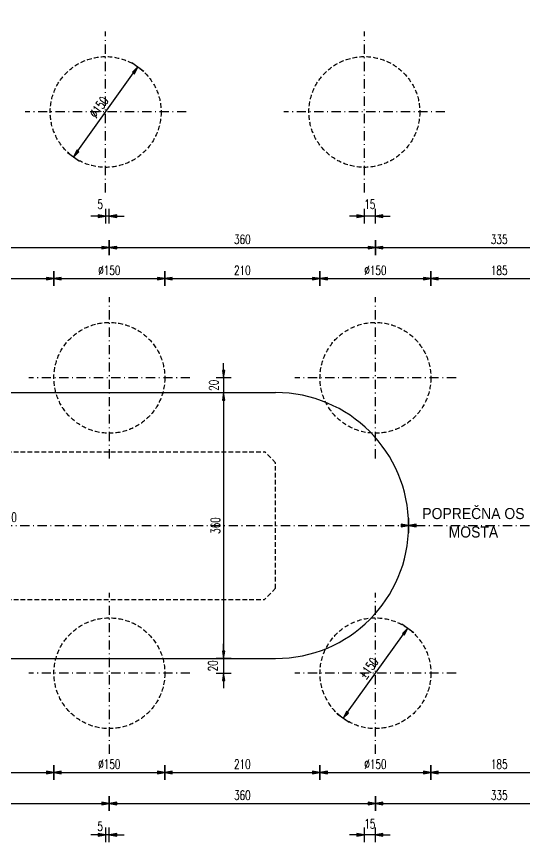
# Model space of a CAD drawing. Extents: x 729 to 13755, y 65128 to 68267.
# Drawn here: x 2340 to 3027, y 66247 to 67367 of the extents above; entities that cross this region are included whole.
import ezdxf

# ---------------------------------------------------------------- set-up
doc = ezdxf.new("R2010")
doc.units = 0
doc.header["$LTSCALE"] = 50
doc.header["$PDMODE"] = 34
doc.header["$PDSIZE"] = 5
doc.linetypes.add('CENTER', pattern=[0.47, 0.25, -0.1, 0.02, -0.1])
doc.linetypes.add('HIDDEN2', pattern=[0.1875, 0.125, -0.0625])
doc.layers.get('DEFPOINTS').update_dxf_attribs({"linetype": 'CONTINUOUS'})
for name, color, linetype in [('BETON tan', 40, 'CONTINUOUS'), ('BETON TANKO', 40, 'CONTINUOUS'), ('KOTE', 4, 'CONTINUOUS'), ('NEVIDLJIVO', 9, 'HIDDEN2'), ('OSI', 2, 'CENTER'), ('TEKST', 7, 'CONTINUOUS')]:
    doc.layers.add(name, color=color, linetype=linetype)
doc.styles.add('KOTE', font='romans.shx', dxfattribs={"width": 0.7})
doc.styles.get("Standard").update_dxf_attribs({"font": 'romans.shx', "width": 0.9})
doc.dimstyles.new('M50', dxfattribs={"dimscale": 100, "dimtxt": 0.125, "dimasz": 0.1, "dimexe": 0.4, "dimexo": 2, "dimgap": 0.05, "dimtad": 1, "dimdec": 1, "dimrnd": 0.01, "dimdsep": 46, "dimtxsty": 'KOTE', "dimblk1": 'S', "dimblk2": 'S', "dimsah": 1, "dimcen": 0.4, "dimdle": 0.4, "dimse1": 1, "dimse2": 1, "dimclrd": 8, "dimclre": 251, "dimclrt": 4, "dimadec": 0, "dimazin": 0, "dimtfac": 1, "dimtdec": 1, "dimtmove": 2, "dimatfit": 3, "dimldrblk": 'S', "dimfxl": 0, "dimtvp": 1, "dimtolj": 1, "dimtzin": 4, "dimarcsym": 0})

# ---------------------------------------------------------------- blocks, each defined once
blk = doc.blocks.new('S')
at = {"layer": 'KOTE', "color": 9}
blk.add_line((0, 1), (0, -1), dxfattribs=at)
blk.add_lwpolyline([(-1, 0.17), (-1, -0.17), (0, 0)], close=True, dxfattribs=at)
at = {"layer": 'KOTE', "color": 9, "linetype": 'ByBlock'}
blk.add_solid([(-1, 0.17), (-1, -0.17), (0, 0)], dxfattribs=at)
blk = doc.blocks.new('*D975')
at = {"layer": 'DEFPOINTS', "color": 0}
for p in [(1645.8, 66431.1, 0), (3260.8, 65657.8, 0), (3260.8, 65390.2)]:
    blk.add_point(p, dxfattribs=at)
at = {"layer": 'KOTE', "color": 8, "lineweight": -2}
blk.add_line((1655.8, 65390.2), (3250.8, 65390.2), dxfattribs=at)
at = {"layer": 'KOTE', "color": 8, "lineweight": -2, "xscale": 10, "yscale": 10, "zscale": 10, "rotation": 180}
blk.add_blockref('S', (1645.8, 65390.2), dxfattribs=at)
at = {"layer": 'KOTE', "color": 8, "lineweight": -2, "xscale": 10, "yscale": 10, "zscale": 10}
blk.add_blockref('S', (3260.8, 65390.2), dxfattribs=at)
at = {"layer": 'KOTE', "color": 4, "insert": (2453.3, 65401.4), "char_height": 12.5, "attachment_point": 5, "style": 'KOTE'}
blk.add_mtext('\\A1;1615', dxfattribs=at)
blk = doc.blocks.new('*D982')
at = {"layer": 'DEFPOINTS', "color": 0}
for p in [(2869.5, 66538.8, 0), (2869.5, 66538.8), (2782.2, 66416.8, 0)]:
    blk.add_point(p, dxfattribs=at)
at = {"layer": 'KOTE', "color": 8, "lineweight": -2}
blk.add_line((2788, 66425), (2863.7, 66530.7), dxfattribs=at)
at = {"layer": 'KOTE', "color": 8, "lineweight": -2, "xscale": 10, "yscale": 10, "zscale": 10}
for p, rotation in [((2869.5, 66538.8), 54.38972525889533), ((2782.2, 66416.8), 234.3897252588954)]:
    blk.add_blockref('S', p, dxfattribs=dict(at, rotation=rotation))
at = {"layer": 'KOTE', "color": 4, "insert": (2816.7, 66484.4), "char_height": 12.5, "attachment_point": 5, "rotation": 54.3897, "style": 'KOTE'}
blk.add_mtext('\\A1;±150', dxfattribs=at)
blk = doc.blocks.new('*D985')
at = {"layer": 'DEFPOINTS', "color": 0}
for p in [(2504.5, 67298.8, 0), (2504.5, 67298.8), (2417.2, 67176.8, 0)]:
    blk.add_point(p, dxfattribs=at)
at = {"layer": 'KOTE', "color": 8, "lineweight": -2}
blk.add_line((2423, 67185), (2498.7, 67290.7), dxfattribs=at)
at = {"layer": 'KOTE', "color": 8, "lineweight": -2, "xscale": 10, "yscale": 10, "zscale": 10}
for p, rotation in [((2504.5, 67298.8), 54.38972525889533), ((2417.2, 67176.8), 234.3897252588954)]:
    blk.add_blockref('S', p, dxfattribs=dict(at, rotation=rotation))
at = {"layer": 'KOTE', "color": 4, "insert": (2451.7, 67244.4), "char_height": 12.5, "attachment_point": 5, "rotation": 54.3897, "style": 'KOTE'}
blk.add_mtext('\\A1;%%c150', dxfattribs=at)
blk = doc.blocks.new('*D1013')
at = {"layer": 'DEFPOINTS', "color": 0}
for p in [(2690.8, 66497.8, 0), (3436.4, 66497.8), (3260.8, 65657.8, 0)]:
    blk.add_point(p, dxfattribs=at)
at = {"layer": 'KOTE', "color": 8, "lineweight": -2}
blk.add_line((3436.4, 65667.8), (3436.4, 66487.8), dxfattribs=at)
at = {"layer": 'KOTE', "color": 8, "lineweight": -2, "xscale": 10, "yscale": 10, "zscale": 10}
for p, rotation in [((3436.4, 66497.8), 90), ((3436.4, 65657.8), 270)]:
    blk.add_blockref('S', p, dxfattribs=dict(at, rotation=rotation))
at = {"layer": 'KOTE', "color": 4, "insert": (3425.2, 66077.8), "char_height": 12.5, "attachment_point": 5, "rotation": 90, "style": 'KOTE'}
blk.add_mtext('\\A1;840', dxfattribs=at)
blk = doc.blocks.new('*D1014')
at = {"layer": 'DEFPOINTS', "color": 0}
for p in [(3260.8, 67697.8, 0), (3436.4, 67697.8), (2690.8, 66857.8, 0)]:
    blk.add_point(p, dxfattribs=at)
at = {"layer": 'KOTE', "color": 8, "lineweight": -2}
blk.add_line((3436.4, 66867.8), (3436.4, 67687.8), dxfattribs=at)
at = {"layer": 'KOTE', "color": 8, "lineweight": -2, "xscale": 10, "yscale": 10, "zscale": 10}
for p, rotation in [((3436.4, 67697.8), 90), ((3436.4, 66857.8), 270)]:
    blk.add_blockref('S', p, dxfattribs=dict(at, rotation=rotation))
at = {"layer": 'KOTE', "color": 4, "insert": (3425.2, 67277.8), "char_height": 12.5, "attachment_point": 5, "rotation": 90, "style": 'KOTE'}
blk.add_mtext('\\A1;840', dxfattribs=at)
blk = doc.blocks.new('*D1015')
at = {"layer": 'DEFPOINTS', "color": 0}
for p in [(2690.8, 66857.8, 0), (2690.8, 66497.8, 0), (3436.4, 66497.8)]:
    blk.add_point(p, dxfattribs=at)
at = {"layer": 'KOTE', "color": 8, "lineweight": -2}
blk.add_line((3436.4, 66847.8), (3436.4, 66507.8), dxfattribs=at)
at = {"layer": 'KOTE', "color": 8, "lineweight": -2, "xscale": 10, "yscale": 10, "zscale": 10}
for p, rotation in [((3436.4, 66857.8), 90), ((3436.4, 66497.8), 270)]:
    blk.add_blockref('S', p, dxfattribs=dict(at, rotation=rotation))
at = {"layer": 'KOTE', "color": 4, "insert": (3425.2, 66677.8), "char_height": 12.5, "attachment_point": 5, "rotation": 90, "style": 'KOTE'}
blk.add_mtext('\\A1;360', dxfattribs=at)
blk = doc.blocks.new('*D1047')
at = {"layer": 'DEFPOINTS', "color": 0}
for p in [(3260.8, 67965.4), (3260.8, 67697.8, 0), (1645.8, 66924.5, 0)]:
    blk.add_point(p, dxfattribs=at)
at = {"layer": 'KOTE', "color": 8, "lineweight": -2}
blk.add_line((1655.8, 67965.4), (3250.8, 67965.4), dxfattribs=at)
at = {"layer": 'KOTE', "color": 8, "lineweight": -2, "xscale": 10, "yscale": 10, "zscale": 10, "rotation": 180}
blk.add_blockref('S', (1645.8, 67965.4), dxfattribs=at)
at = {"layer": 'KOTE', "color": 8, "lineweight": -2, "xscale": 10, "yscale": 10, "zscale": 10}
blk.add_blockref('S', (3260.8, 67965.4), dxfattribs=at)
at = {"layer": 'KOTE', "color": 4, "insert": (2453.3, 67976.7), "char_height": 12.5, "attachment_point": 5, "style": 'KOTE'}
blk.add_mtext('\\A1;1615', dxfattribs=at)
blk = doc.blocks.new('*D1081')
at = {"layer": 'DEFPOINTS', "color": 0}
for p in [(1700.8, 66677.8, 0), (2870.8, 66677.8, 0), (2870.8, 66677.8)]:
    blk.add_point(p, dxfattribs=at)
at = {"layer": 'OSI', "color": 8, "lineweight": -2}
blk.add_line((1710.8, 66677.8), (2860.8, 66677.8), dxfattribs=at)
at = {"layer": 'OSI', "color": 8, "lineweight": -2, "xscale": 10, "yscale": 10, "zscale": 10, "rotation": 180}
blk.add_blockref('S', (1700.8, 66677.8), dxfattribs=at)
at = {"layer": 'OSI', "color": 8, "lineweight": -2, "xscale": 10, "yscale": 10, "zscale": 10}
blk.add_blockref('S', (2870.8, 66677.8), dxfattribs=at)
at = {"layer": 'OSI', "color": 4, "insert": (2325.6, 66689.1), "char_height": 12.5, "attachment_point": 5, "style": 'KOTE'}
blk.add_mtext('\\A1;1170', dxfattribs=at)
blk = doc.blocks.new('*D1082')
at = {"layer": 'DEFPOINTS', "color": 0}
for p in [(2870.8, 66677.8, 0), (3260.8, 66677.8, 0), (3260.8, 66677.8)]:
    blk.add_point(p, dxfattribs=at)
at = {"layer": 'OSI', "color": 8, "lineweight": -2}
blk.add_line((2880.8, 66677.8), (3250.8, 66677.8), dxfattribs=at)
at = {"layer": 'OSI', "color": 8, "lineweight": -2, "xscale": 10, "yscale": 10, "zscale": 10, "rotation": 180}
blk.add_blockref('S', (2870.8, 66677.8), dxfattribs=at)
at = {"layer": 'OSI', "color": 8, "lineweight": -2, "xscale": 10, "yscale": 10, "zscale": 10}
blk.add_blockref('S', (3260.8, 66677.8), dxfattribs=at)
at = {"layer": 'OSI', "color": 4, "insert": (3065.8, 66689.1), "char_height": 12.5, "attachment_point": 5, "style": 'KOTE'}
blk.add_mtext('\\A1;390', dxfattribs=at)
blk = doc.blocks.new('*D1087')
at = {"layer": 'DEFPOINTS', "color": 0}
for p in [(2390.8, 67012.2), (2180.8, 66877.8, 0), (2390.8, 66877.8, 0)]:
    blk.add_point(p, dxfattribs=at)
at = {"layer": 'KOTE', "color": 8, "lineweight": -2}
blk.add_line((2190.8, 67012.2), (2380.8, 67012.2), dxfattribs=at)
at = {"layer": 'KOTE', "color": 8, "lineweight": -2, "xscale": 10, "yscale": 10, "zscale": 10, "rotation": 180}
blk.add_blockref('S', (2180.8, 67012.2), dxfattribs=at)
at = {"layer": 'KOTE', "color": 8, "lineweight": -2, "xscale": 10, "yscale": 10, "zscale": 10}
blk.add_blockref('S', (2390.8, 67012.2), dxfattribs=at)
at = {"layer": 'KOTE', "color": 4, "insert": (2285.8, 67023.4), "char_height": 12.5, "attachment_point": 5, "style": 'KOTE'}
blk.add_mtext('\\A1;210', dxfattribs=at)
blk = doc.blocks.new('*D1088')
at = {"layer": 'DEFPOINTS', "color": 0}
for p in [(2540.8, 67012.2), (2390.8, 66877.8, 0), (2540.8, 66877.8, 0)]:
    blk.add_point(p, dxfattribs=at)
at = {"layer": 'KOTE', "color": 8, "lineweight": -2}
blk.add_line((2400.8, 67012.2), (2530.8, 67012.2), dxfattribs=at)
at = {"layer": 'KOTE', "color": 8, "lineweight": -2, "xscale": 10, "yscale": 10, "zscale": 10, "rotation": 180}
blk.add_blockref('S', (2390.8, 67012.2), dxfattribs=at)
at = {"layer": 'KOTE', "color": 8, "lineweight": -2, "xscale": 10, "yscale": 10, "zscale": 10}
blk.add_blockref('S', (2540.8, 67012.2), dxfattribs=at)
at = {"layer": 'KOTE', "color": 4, "insert": (2465.8, 67023.4), "char_height": 12.5, "attachment_point": 5, "style": 'KOTE'}
blk.add_mtext('\\A1;%%c150', dxfattribs=at)
blk = doc.blocks.new('*D1089')
at = {"layer": 'DEFPOINTS', "color": 0}
for p in [(2750.8, 67012.2), (2540.8, 66877.8, 0), (2750.8, 66877.8, 0)]:
    blk.add_point(p, dxfattribs=at)
at = {"layer": 'KOTE', "color": 8, "lineweight": -2}
blk.add_line((2550.8, 67012.2), (2740.8, 67012.2), dxfattribs=at)
at = {"layer": 'KOTE', "color": 8, "lineweight": -2, "xscale": 10, "yscale": 10, "zscale": 10, "rotation": 180}
blk.add_blockref('S', (2540.8, 67012.2), dxfattribs=at)
at = {"layer": 'KOTE', "color": 8, "lineweight": -2, "xscale": 10, "yscale": 10, "zscale": 10}
blk.add_blockref('S', (2750.8, 67012.2), dxfattribs=at)
at = {"layer": 'KOTE', "color": 4, "insert": (2645.8, 67023.4), "char_height": 12.5, "attachment_point": 5, "style": 'KOTE'}
blk.add_mtext('\\A1;210', dxfattribs=at)
blk = doc.blocks.new('*D1090')
at = {"layer": 'DEFPOINTS', "color": 0}
for p in [(2900.8, 67012.2), (2750.8, 66877.8, 0), (2900.8, 66877.8, 0)]:
    blk.add_point(p, dxfattribs=at)
at = {"layer": 'KOTE', "color": 8, "lineweight": -2}
blk.add_line((2760.8, 67012.2), (2890.8, 67012.2), dxfattribs=at)
at = {"layer": 'KOTE', "color": 8, "lineweight": -2, "xscale": 10, "yscale": 10, "zscale": 10, "rotation": 180}
blk.add_blockref('S', (2750.8, 67012.2), dxfattribs=at)
at = {"layer": 'KOTE', "color": 8, "lineweight": -2, "xscale": 10, "yscale": 10, "zscale": 10}
blk.add_blockref('S', (2900.8, 67012.2), dxfattribs=at)
at = {"layer": 'KOTE', "color": 4, "insert": (2825.8, 67023.4), "char_height": 12.5, "attachment_point": 5, "style": 'KOTE'}
blk.add_mtext('\\A1;%%c150', dxfattribs=at)
blk = doc.blocks.new('*D1091')
at = {"layer": 'DEFPOINTS', "color": 0}
for p in [(3085.8, 67012.2), (2900.8, 66877.8, 0), (3085.8, 66877.8, 0)]:
    blk.add_point(p, dxfattribs=at)
at = {"layer": 'KOTE', "color": 8, "lineweight": -2}
blk.add_line((2910.8, 67012.2), (3075.8, 67012.2), dxfattribs=at)
at = {"layer": 'KOTE', "color": 8, "lineweight": -2, "xscale": 10, "yscale": 10, "zscale": 10, "rotation": 180}
blk.add_blockref('S', (2900.8, 67012.2), dxfattribs=at)
at = {"layer": 'KOTE', "color": 8, "lineweight": -2, "xscale": 10, "yscale": 10, "zscale": 10}
blk.add_blockref('S', (3085.8, 67012.2), dxfattribs=at)
at = {"layer": 'KOTE', "color": 4, "insert": (2993.3, 67023.4), "char_height": 12.5, "attachment_point": 5, "style": 'KOTE'}
blk.add_mtext('\\A1;185', dxfattribs=at)
blk = doc.blocks.new('*D1096')
at = {"layer": 'DEFPOINTS', "color": 0}
for p in [(2465.8, 67054.1), (2105.8, 66986.8, 0), (2465.8, 66986.8, 0)]:
    blk.add_point(p, dxfattribs=at)
at = {"layer": 'KOTE', "color": 8, "lineweight": -2}
blk.add_line((2115.8, 67054.1), (2455.8, 67054.1), dxfattribs=at)
at = {"layer": 'KOTE', "color": 8, "lineweight": -2, "xscale": 10, "yscale": 10, "zscale": 10, "rotation": 180}
blk.add_blockref('S', (2105.8, 67054.1), dxfattribs=at)
at = {"layer": 'KOTE', "color": 8, "lineweight": -2, "xscale": 10, "yscale": 10, "zscale": 10}
blk.add_blockref('S', (2465.8, 67054.1), dxfattribs=at)
at = {"layer": 'KOTE', "color": 4, "insert": (2285.8, 67065.4), "char_height": 12.5, "attachment_point": 5, "style": 'KOTE'}
blk.add_mtext('\\A1;360', dxfattribs=at)
blk = doc.blocks.new('*D1097')
at = {"layer": 'DEFPOINTS', "color": 0}
for p in [(2825.8, 67054.1), (2465.8, 66986.8, 0), (2825.8, 66986.8, 0)]:
    blk.add_point(p, dxfattribs=at)
at = {"layer": 'KOTE', "color": 8, "lineweight": -2}
blk.add_line((2475.8, 67054.1), (2815.8, 67054.1), dxfattribs=at)
at = {"layer": 'KOTE', "color": 8, "lineweight": -2, "xscale": 10, "yscale": 10, "zscale": 10, "rotation": 180}
blk.add_blockref('S', (2465.8, 67054.1), dxfattribs=at)
at = {"layer": 'KOTE', "color": 8, "lineweight": -2, "xscale": 10, "yscale": 10, "zscale": 10}
blk.add_blockref('S', (2825.8, 67054.1), dxfattribs=at)
at = {"layer": 'KOTE', "color": 4, "insert": (2645.8, 67065.4), "char_height": 12.5, "attachment_point": 5, "style": 'KOTE'}
blk.add_mtext('\\A1;360', dxfattribs=at)
blk = doc.blocks.new('*D1098')
at = {"layer": 'DEFPOINTS', "color": 0}
for p in [(3160.8, 67054.1), (2825.8, 66986.8, 0), (3160.8, 66986.8, 0)]:
    blk.add_point(p, dxfattribs=at)
at = {"layer": 'KOTE', "color": 8, "lineweight": -2}
blk.add_line((2835.8, 67054.1), (3150.8, 67054.1), dxfattribs=at)
at = {"layer": 'KOTE', "color": 8, "lineweight": -2, "xscale": 10, "yscale": 10, "zscale": 10, "rotation": 180}
blk.add_blockref('S', (2825.8, 67054.1), dxfattribs=at)
at = {"layer": 'KOTE', "color": 8, "lineweight": -2, "xscale": 10, "yscale": 10, "zscale": 10}
blk.add_blockref('S', (3160.8, 67054.1), dxfattribs=at)
at = {"layer": 'KOTE', "color": 4, "insert": (2993.3, 67065.4), "char_height": 12.5, "attachment_point": 5, "style": 'KOTE'}
blk.add_mtext('\\A1;335', dxfattribs=at)
blk = doc.blocks.new('*D1100')
at = {"layer": 'DEFPOINTS', "color": 0}
for p in [(2810.8, 67128.8, 0), (2810.8, 67096.7), (2825.8, 66986.8, 0)]:
    blk.add_point(p, dxfattribs=at)
at = {"layer": 'KOTE', "color": 8, "lineweight": -2}
for p, q in [((2800.8, 67096.7), (2790.8, 67096.7)), ((2825.8, 67096.7), (2810.8, 67096.7)), ((2835.8, 67096.7), (2845.8, 67096.7))]:
    blk.add_line(p, q, dxfattribs=at)
at = {"layer": 'KOTE', "color": 8, "lineweight": -2, "xscale": 10, "yscale": 10, "zscale": 10}
blk.add_blockref('S', (2810.8, 67096.7), dxfattribs=at)
at = {"layer": 'KOTE', "color": 8, "lineweight": -2, "xscale": 10, "yscale": 10, "zscale": 10, "rotation": 180}
blk.add_blockref('S', (2825.8, 67096.7), dxfattribs=at)
at = {"layer": 'KOTE', "color": 4, "insert": (2818.3, 67112.9), "char_height": 12.5, "attachment_point": 5, "style": 'KOTE'}
blk.add_mtext('\\A1;15', dxfattribs=at)
blk = doc.blocks.new('*D1110')
at = {"layer": 'DEFPOINTS', "color": 0}
for p in [(2180.8, 66477.8, 0), (2390.8, 66477.8, 0), (2390.8, 66343.4)]:
    blk.add_point(p, dxfattribs=at)
at = {"layer": 'KOTE', "color": 8, "lineweight": -2}
blk.add_line((2190.8, 66343.4), (2380.8, 66343.4), dxfattribs=at)
at = {"layer": 'KOTE', "color": 8, "lineweight": -2, "xscale": 10, "yscale": 10, "zscale": 10, "rotation": 180}
blk.add_blockref('S', (2180.8, 66343.4), dxfattribs=at)
at = {"layer": 'KOTE', "color": 8, "lineweight": -2, "xscale": 10, "yscale": 10, "zscale": 10}
blk.add_blockref('S', (2390.8, 66343.4), dxfattribs=at)
at = {"layer": 'KOTE', "color": 4, "insert": (2285.8, 66354.7), "char_height": 12.5, "attachment_point": 5, "style": 'KOTE'}
blk.add_mtext('\\A1;210', dxfattribs=at)
blk = doc.blocks.new('*D1111')
at = {"layer": 'DEFPOINTS', "color": 0}
for p in [(2390.8, 66477.8, 0), (2540.8, 66477.8, 0), (2540.8, 66343.4)]:
    blk.add_point(p, dxfattribs=at)
at = {"layer": 'KOTE', "color": 8, "lineweight": -2}
blk.add_line((2400.8, 66343.4), (2530.8, 66343.4), dxfattribs=at)
at = {"layer": 'KOTE', "color": 8, "lineweight": -2, "xscale": 10, "yscale": 10, "zscale": 10, "rotation": 180}
blk.add_blockref('S', (2390.8, 66343.4), dxfattribs=at)
at = {"layer": 'KOTE', "color": 8, "lineweight": -2, "xscale": 10, "yscale": 10, "zscale": 10}
blk.add_blockref('S', (2540.8, 66343.4), dxfattribs=at)
at = {"layer": 'KOTE', "color": 4, "insert": (2465.8, 66354.7), "char_height": 12.5, "attachment_point": 5, "style": 'KOTE'}
blk.add_mtext('\\A1;%%c150', dxfattribs=at)
blk = doc.blocks.new('*D1112')
at = {"layer": 'DEFPOINTS', "color": 0}
for p in [(2540.8, 66477.8, 0), (2750.8, 66477.8, 0), (2750.8, 66343.4)]:
    blk.add_point(p, dxfattribs=at)
at = {"layer": 'KOTE', "color": 8, "lineweight": -2}
blk.add_line((2550.8, 66343.4), (2740.8, 66343.4), dxfattribs=at)
at = {"layer": 'KOTE', "color": 8, "lineweight": -2, "xscale": 10, "yscale": 10, "zscale": 10, "rotation": 180}
blk.add_blockref('S', (2540.8, 66343.4), dxfattribs=at)
at = {"layer": 'KOTE', "color": 8, "lineweight": -2, "xscale": 10, "yscale": 10, "zscale": 10}
blk.add_blockref('S', (2750.8, 66343.4), dxfattribs=at)
at = {"layer": 'KOTE', "color": 4, "insert": (2645.8, 66354.7), "char_height": 12.5, "attachment_point": 5, "style": 'KOTE'}
blk.add_mtext('\\A1;210', dxfattribs=at)
blk = doc.blocks.new('*D1113')
at = {"layer": 'DEFPOINTS', "color": 0}
for p in [(2750.8, 66477.8, 0), (2900.8, 66477.8, 0), (2900.8, 66343.4)]:
    blk.add_point(p, dxfattribs=at)
at = {"layer": 'KOTE', "color": 8, "lineweight": -2}
blk.add_line((2760.8, 66343.4), (2890.8, 66343.4), dxfattribs=at)
at = {"layer": 'KOTE', "color": 8, "lineweight": -2, "xscale": 10, "yscale": 10, "zscale": 10, "rotation": 180}
blk.add_blockref('S', (2750.8, 66343.4), dxfattribs=at)
at = {"layer": 'KOTE', "color": 8, "lineweight": -2, "xscale": 10, "yscale": 10, "zscale": 10}
blk.add_blockref('S', (2900.8, 66343.4), dxfattribs=at)
at = {"layer": 'KOTE', "color": 4, "insert": (2825.8, 66354.7), "char_height": 12.5, "attachment_point": 5, "style": 'KOTE'}
blk.add_mtext('\\A1;%%c150', dxfattribs=at)
blk = doc.blocks.new('*D1114')
at = {"layer": 'DEFPOINTS', "color": 0}
for p in [(2900.8, 66477.8, 0), (3085.8, 66477.8, 0), (3085.8, 66343.4)]:
    blk.add_point(p, dxfattribs=at)
at = {"layer": 'KOTE', "color": 8, "lineweight": -2}
blk.add_line((2910.8, 66343.4), (3075.8, 66343.4), dxfattribs=at)
at = {"layer": 'KOTE', "color": 8, "lineweight": -2, "xscale": 10, "yscale": 10, "zscale": 10, "rotation": 180}
blk.add_blockref('S', (2900.8, 66343.4), dxfattribs=at)
at = {"layer": 'KOTE', "color": 8, "lineweight": -2, "xscale": 10, "yscale": 10, "zscale": 10}
blk.add_blockref('S', (3085.8, 66343.4), dxfattribs=at)
at = {"layer": 'KOTE', "color": 4, "insert": (2993.3, 66354.7), "char_height": 12.5, "attachment_point": 5, "style": 'KOTE'}
blk.add_mtext('\\A1;185', dxfattribs=at)
blk = doc.blocks.new('*D1119')
at = {"layer": 'DEFPOINTS', "color": 0}
for p in [(2105.8, 66368.8, 0), (2465.8, 66368.8, 0), (2465.8, 66301.5)]:
    blk.add_point(p, dxfattribs=at)
at = {"layer": 'KOTE', "color": 8, "lineweight": -2}
blk.add_line((2115.8, 66301.5), (2455.8, 66301.5), dxfattribs=at)
at = {"layer": 'KOTE', "color": 8, "lineweight": -2, "xscale": 10, "yscale": 10, "zscale": 10, "rotation": 180}
blk.add_blockref('S', (2105.8, 66301.5), dxfattribs=at)
at = {"layer": 'KOTE', "color": 8, "lineweight": -2, "xscale": 10, "yscale": 10, "zscale": 10}
blk.add_blockref('S', (2465.8, 66301.5), dxfattribs=at)
at = {"layer": 'KOTE', "color": 4, "insert": (2285.8, 66312.7), "char_height": 12.5, "attachment_point": 5, "style": 'KOTE'}
blk.add_mtext('\\A1;360', dxfattribs=at)
blk = doc.blocks.new('*D1120')
at = {"layer": 'DEFPOINTS', "color": 0}
for p in [(2465.8, 66368.8, 0), (2825.8, 66368.8, 0), (2825.8, 66301.5)]:
    blk.add_point(p, dxfattribs=at)
at = {"layer": 'KOTE', "color": 8, "lineweight": -2}
blk.add_line((2475.8, 66301.5), (2815.8, 66301.5), dxfattribs=at)
at = {"layer": 'KOTE', "color": 8, "lineweight": -2, "xscale": 10, "yscale": 10, "zscale": 10, "rotation": 180}
blk.add_blockref('S', (2465.8, 66301.5), dxfattribs=at)
at = {"layer": 'KOTE', "color": 8, "lineweight": -2, "xscale": 10, "yscale": 10, "zscale": 10}
blk.add_blockref('S', (2825.8, 66301.5), dxfattribs=at)
at = {"layer": 'KOTE', "color": 4, "insert": (2645.8, 66312.7), "char_height": 12.5, "attachment_point": 5, "style": 'KOTE'}
blk.add_mtext('\\A1;360', dxfattribs=at)
blk = doc.blocks.new('*D1121')
at = {"layer": 'DEFPOINTS', "color": 0}
for p in [(2825.8, 66368.8, 0), (3160.8, 66368.8, 0), (3160.8, 66301.5)]:
    blk.add_point(p, dxfattribs=at)
at = {"layer": 'KOTE', "color": 8, "lineweight": -2}
blk.add_line((2835.8, 66301.5), (3150.8, 66301.5), dxfattribs=at)
at = {"layer": 'KOTE', "color": 8, "lineweight": -2, "xscale": 10, "yscale": 10, "zscale": 10, "rotation": 180}
blk.add_blockref('S', (2825.8, 66301.5), dxfattribs=at)
at = {"layer": 'KOTE', "color": 8, "lineweight": -2, "xscale": 10, "yscale": 10, "zscale": 10}
blk.add_blockref('S', (3160.8, 66301.5), dxfattribs=at)
at = {"layer": 'KOTE', "color": 4, "insert": (2993.3, 66312.7), "char_height": 12.5, "attachment_point": 5, "style": 'KOTE'}
blk.add_mtext('\\A1;335', dxfattribs=at)
blk = doc.blocks.new('*D1123')
at = {"layer": 'DEFPOINTS', "color": 0}
for p in [(2825.8, 66368.8, 0), (2810.8, 66258.9), (2810.8, 66226.8, 0)]:
    blk.add_point(p, dxfattribs=at)
at = {"layer": 'KOTE', "color": 8, "lineweight": -2}
for p, q in [((2800.8, 66258.9), (2790.8, 66258.9)), ((2825.8, 66258.9), (2810.8, 66258.9)), ((2835.8, 66258.9), (2845.8, 66258.9))]:
    blk.add_line(p, q, dxfattribs=at)
at = {"layer": 'KOTE', "color": 8, "lineweight": -2, "xscale": 10, "yscale": 10, "zscale": 10}
blk.add_blockref('S', (2810.8, 66258.9), dxfattribs=at)
at = {"layer": 'KOTE', "color": 8, "lineweight": -2, "xscale": 10, "yscale": 10, "zscale": 10, "rotation": 180}
blk.add_blockref('S', (2825.8, 66258.9), dxfattribs=at)
at = {"layer": 'KOTE', "color": 4, "insert": (2818.3, 66273.9), "char_height": 12.5, "attachment_point": 5, "style": 'KOTE'}
blk.add_mtext('\\A1;15', dxfattribs=at)
blk = doc.blocks.new('*D1126')
at = {"layer": 'DEFPOINTS', "color": 0}
for p in [(2574.9, 66877.8, 0), (2574.9, 66857.8, 0), (2620.5, 66857.8)]:
    blk.add_point(p, dxfattribs=at)
at = {"layer": 'KOTE', "color": 8, "lineweight": -2}
for p, q in [((2620.5, 66887.8), (2620.5, 66897.8)), ((2620.5, 66877.8), (2620.5, 66857.8)), ((2620.5, 66847.8), (2620.5, 66837.8))]:
    blk.add_line(p, q, dxfattribs=at)
at = {"layer": 'KOTE', "color": 8, "lineweight": -2, "xscale": 10, "yscale": 10, "zscale": 10}
for p, rotation in [((2620.5, 66877.8), 270), ((2620.5, 66857.8), 90)]:
    blk.add_blockref('S', p, dxfattribs=dict(at, rotation=rotation))
at = {"layer": 'KOTE', "color": 4, "insert": (2607.1, 66867.8), "char_height": 12.5, "attachment_point": 5, "rotation": 90, "style": 'KOTE'}
blk.add_mtext('\\A1;20', dxfattribs=at)
blk = doc.blocks.new('*D1127')
at = {"layer": 'DEFPOINTS', "color": 0}
for p in [(2574.9, 66857.8, 0), (2620.5, 66497.8), (2620.5, 66497.8)]:
    blk.add_point(p, dxfattribs=at)
at = {"layer": 'KOTE', "color": 8, "lineweight": -2}
blk.add_line((2620.5, 66847.8), (2620.5, 66507.8), dxfattribs=at)
at = {"layer": 'KOTE', "color": 8, "lineweight": -2, "xscale": 10, "yscale": 10, "zscale": 10}
for p, rotation in [((2620.5, 66857.8), 90), ((2620.5, 66497.8), 270)]:
    blk.add_blockref('S', p, dxfattribs=dict(at, rotation=rotation))
at = {"layer": 'KOTE', "color": 4, "insert": (2609.3, 66677.8), "char_height": 12.5, "attachment_point": 5, "rotation": 90, "style": 'KOTE'}
blk.add_mtext('\\A1;360', dxfattribs=at)
blk = doc.blocks.new('*D1128')
at = {"layer": 'DEFPOINTS', "color": 0}
for p in [(2620.5, 66497.8), (2574.9, 66477.8, 0), (2620.5, 66477.8)]:
    blk.add_point(p, dxfattribs=at)
at = {"layer": 'KOTE', "color": 8, "lineweight": -2}
for p, q in [((2620.5, 66507.8), (2620.5, 66517.8)), ((2620.5, 66497.8), (2620.5, 66477.8)), ((2620.5, 66467.8), (2620.5, 66457.8))]:
    blk.add_line(p, q, dxfattribs=at)
at = {"layer": 'KOTE', "color": 8, "lineweight": -2, "xscale": 10, "yscale": 10, "zscale": 10}
for p, rotation in [((2620.5, 66497.8), 270), ((2620.5, 66477.8), 90)]:
    blk.add_blockref('S', p, dxfattribs=dict(at, rotation=rotation))
at = {"layer": 'KOTE', "color": 4, "insert": (2605.9, 66487.8), "char_height": 12.5, "attachment_point": 5, "rotation": 90, "style": 'KOTE'}
blk.add_mtext('\\A1;20', dxfattribs=at)
blk = doc.blocks.new('*D1168')
at = {"layer": 'BETON tan', "color": 8, "lineweight": -2}
for p, q in [((9883.2, 67561.2), (9883.2, 67571.2)), ((9883.2, 67551.2), (9883.2, 67525.2)), ((9883.2, 67515.2), (9883.2, 67505.2))]:
    blk.add_line(p, q, dxfattribs=at)
at = {"layer": 'DEFPOINTS', "color": 0}
for p in [(9883.2, 67551.2), (9883.2, 67525.2), (9883.2, 67525.2), (2460.8, 67128.8, 0), (2460.8, 67096.7), (2465.8, 66986.8, 0)]:
    blk.add_point(p, dxfattribs=at)
at = {"layer": 'KOTE', "color": 8, "lineweight": -2}
for p, q in [((2450.8, 67096.7), (2440.8, 67096.7)), ((2465.8, 67096.7), (2460.8, 67096.7)), ((2475.8, 67096.7), (2485.8, 67096.7))]:
    blk.add_line(p, q, dxfattribs=at)
at = {"layer": 'BETON tan', "color": 8, "lineweight": -2, "xscale": 10, "yscale": 10, "zscale": 10}
for p, rotation in [((9883.2, 67551.2), 270), ((9883.2, 67525.2), 90)]:
    blk.add_blockref('S', p, dxfattribs=dict(at, rotation=rotation))
at = {"layer": 'KOTE', "color": 8, "lineweight": -2, "xscale": 10, "yscale": 10, "zscale": 10}
for p, rotation in [((2460.8, 67096.7), 359.999999999974), ((2465.8, 67096.7), 179.9999999999739)]:
    blk.add_blockref('S', p, dxfattribs=dict(at, rotation=rotation))
at = {"layer": 'BETON tan', "color": 4, "insert": (9872, 67538.2), "char_height": 12.5, "attachment_point": 5, "rotation": 90, "style": 'KOTE'}
blk.add_mtext('\\A1;26', dxfattribs=at)
at = {"layer": 'KOTE', "color": 4, "insert": (2453.3, 67112.9), "char_height": 12.5, "attachment_point": 5, "style": 'KOTE'}
blk.add_mtext('\\A1;5', dxfattribs=at)
blk = doc.blocks.new('*D1169')
at = {"layer": 'BETON tan', "color": 8, "lineweight": -2}
for p, q in [((9473.2, 67561.2), (9473.2, 67571.2)), ((9473.2, 67551.2), (9473.2, 67525.2)), ((9473.2, 67515.2), (9473.2, 67505.2))]:
    blk.add_line(p, q, dxfattribs=at)
at = {"layer": 'DEFPOINTS', "color": 0}
for p in [(9473.2, 67551.2), (9473.2, 67525.2), (9473.2, 67525.2), (2465.8, 66368.8, 0), (2460.8, 66258.9), (2460.8, 66226.8, 0)]:
    blk.add_point(p, dxfattribs=at)
at = {"layer": 'KOTE', "color": 8, "lineweight": -2}
for p, q in [((2450.8, 66258.9), (2440.8, 66258.9)), ((2465.8, 66258.9), (2460.8, 66258.9)), ((2475.8, 66258.9), (2485.8, 66258.9))]:
    blk.add_line(p, q, dxfattribs=at)
at = {"layer": 'BETON tan', "color": 8, "lineweight": -2, "xscale": 10, "yscale": 10, "zscale": 10}
for p, rotation in [((9473.2, 67551.2), 270), ((9473.2, 67525.2), 90)]:
    blk.add_blockref('S', p, dxfattribs=dict(at, rotation=rotation))
at = {"layer": 'KOTE', "color": 8, "lineweight": -2, "xscale": 10, "yscale": 10, "zscale": 10}
blk.add_blockref('S', (2460.8, 66258.9), dxfattribs=at)
at = {"layer": 'KOTE', "color": 8, "lineweight": -2, "xscale": 10, "yscale": 10, "zscale": 10, "rotation": 180}
blk.add_blockref('S', (2465.8, 66258.9), dxfattribs=at)
at = {"layer": 'BETON tan', "color": 4, "insert": (9462, 67538.2), "char_height": 12.5, "attachment_point": 5, "rotation": 90, "style": 'KOTE'}
blk.add_mtext('\\A1;26', dxfattribs=at)
at = {"layer": 'KOTE', "color": 4, "insert": (2453.3, 66270.5), "char_height": 12.5, "attachment_point": 5, "style": 'KOTE'}
blk.add_mtext('\\A1;5', dxfattribs=at)

msp = doc.modelspace()

# ---------------------------------------------------------------- linework, layer by layer
at = {"layer": 'BETON TANKO', "ltscale": 10}
for p, q in [((1880.84, 66857.81, 0), (2690.84, 66857.81, 0)), ((1880.84, 66497.81, 0), (2690.84, 66497.81, 0))]:
    msp.add_line(p, q, dxfattribs=at)
msp.add_arc((2690.84, 66677.81, 0), 180, 270, 90, dxfattribs=at)
at = {"layer": 'NEVIDLJIVO'}
for p, q in [((1895.84, 66777.81, 0), (2675.84, 66777.81, 0)), ((2690.84, 66762.81, 0), (2675.84, 66777.81, 0)), ((2690.84, 66592.81, 0), (2690.84, 66762.81, 0)), ((2690.84, 66592.81, 0), (2675.84, 66577.81, 0)), ((1895.84, 66577.81, 0), (2675.84, 66577.81, 0))]:
    msp.add_line(p, q, dxfattribs=at)
for centre in [(2460.84, 67237.81, 0), (2810.84, 67237.81, 0), (2465.84, 66877.81, 0), (2825.84, 66877.81, 0), (2465.84, 66477.81, 0), (2825.84, 66477.81, 0)]:
    msp.add_circle(centre, 75, dxfattribs=at)
at = {"layer": 'OSI'}
for p, q in [((2460.84, 67128.77, 0), (2460.84, 67346.85, 0)), ((2810.84, 67128.77, 0), (2810.84, 67346.85, 0)), ((2569.88, 67237.81, 0), (2351.8, 67237.81, 0)), ((2919.88, 67237.81, 0), (2701.8, 67237.81, 0)), ((2465.84, 66768.77, 0), (2465.84, 66986.85, 0)), ((2825.84, 66768.77, 0), (2825.84, 66986.85, 0)), ((2574.88, 66877.81, 0), (2356.8, 66877.81, 0)), ((2934.88, 66877.81, 0), (2716.8, 66877.81, 0)), ((2465.84, 66368.77, 0), (2465.84, 66586.85, 0)), ((2825.84, 66368.77, 0), (2825.84, 66586.85, 0)), ((2574.88, 66477.81, 0), (2356.8, 66477.81, 0)), ((2934.88, 66477.81, 0), (2716.8, 66477.81, 0))]:
    msp.add_line(p, q, dxfattribs=at)

# ---------------------------------------------------------------- texts
at = {"layer": 'TEKST', "insert": (2958.43, 66681.46, 0), "char_height": 15, "attachment_point": 5}
msp.add_mtext('{\\fArial|b0|i0|c238|p34;POPREČNA OS \\PMOSTA}', dxfattribs=at)

# ---------------------------------------------------------------- dimensions: what is measured, and where the dimension line sits
at = {"layer": 'BETON tan'}
for base, p1, p2, picture, middle in [((9883.25, 67525.16), (9883.25, 67551.16), (9883.25, 67525.16), '*D1168', (9872, 67538.16)), ((9473.25, 67525.16), (9473.25, 67551.16), (9473.25, 67525.16), '*D1169', (9462, 67538.16))]:
    dim = msp.add_linear_dim(base=base, p1=p1, p2=p2, angle=90, dimstyle='M50', dxfattribs=at)
    dim.commit()
    dim.dimension.update_dxf_attribs({"geometry": picture, "text_midpoint": middle})
at = {"layer": 'KOTE'}
for base, p1, p2, picture, middle in [((3260.84, 67965.43), (1645.84, 66924.51, 0), (3260.84, 67697.81, 0), '*D1047', (2453.34, 67976.68)), ((2465.84, 67054.14), (2105.84, 66986.85, 0), (2465.84, 66986.85, 0), '*D1096', (2285.84, 67065.39)), ((2825.84, 67054.14), (2465.84, 66986.85, 0), (2825.84, 66986.85, 0), '*D1097', (2645.84, 67065.39)), ((3160.84, 67054.14), (2825.84, 66986.85, 0), (3160.84, 66986.85, 0), '*D1098', (2993.34, 67065.39)), ((2390.84, 67012.19), (2180.84, 66877.81, 0), (2390.84, 66877.81, 0), '*D1087', (2285.84, 67023.44)), ((2750.84, 67012.19), (2540.84, 66877.81, 0), (2750.84, 66877.81, 0), '*D1089', (2645.84, 67023.44)), ((3085.84, 67012.19), (2900.84, 66877.81, 0), (3085.84, 66877.81, 0), '*D1091', (2993.34, 67023.44)), ((2390.84, 66343.43), (2180.84, 66477.81, 0), (2390.84, 66477.81, 0), '*D1110', (2285.84, 66354.68)), ((2750.84, 66343.43), (2540.84, 66477.81, 0), (2750.84, 66477.81, 0), '*D1112', (2645.84, 66354.68)), ((3085.84, 66343.43), (2900.84, 66477.81, 0), (3085.84, 66477.81, 0), '*D1114', (2993.34, 66354.68)), ((3260.84, 65390.19), (1645.84, 66431.11, 0), (3260.84, 65657.81, 0), '*D975', (2453.34, 65401.44)), ((2465.84, 66301.48), (2105.84, 66368.77, 0), (2465.84, 66368.77, 0), '*D1119', (2285.84, 66312.73)), ((2825.84, 66301.48), (2465.84, 66368.77, 0), (2825.84, 66368.77, 0), '*D1120', (2645.84, 66312.73)), ((3160.84, 66301.48), (2825.84, 66368.77, 0), (3160.84, 66368.77, 0), '*D1121', (2993.34, 66312.73))]:
    dim = msp.add_linear_dim(base=base, p1=p1, p2=p2, dimstyle='M50', dxfattribs=at)
    dim.commit()
    dim.dimension.update_dxf_attribs({"geometry": picture, "text_midpoint": middle})
for base, p1, p2, picture, middle in [((3436.43, 67697.81), (2690.84, 66857.81, 0), (3260.84, 67697.81, 0), '*D1014', (3425.18, 67277.81)), ((2620.52, 66497.81), (2574.88, 66857.81, 0), (2620.52, 66497.81), '*D1127', (2609.27, 66677.81)), ((3436.43, 66497.81), (2690.84, 66857.81, 0), (2690.84, 66497.81, 0), '*D1015', (3425.18, 66677.81)), ((3436.43, 66497.81), (3260.84, 65657.81, 0), (2690.84, 66497.81, 0), '*D1013', (3425.18, 66077.81))]:
    dim = msp.add_linear_dim(base=base, p1=p1, p2=p2, angle=90, dimstyle='M50', dxfattribs=at)
    dim.commit()
    dim.dimension.update_dxf_attribs({"geometry": picture, "text_midpoint": middle})
for base, p1, p2, angle, picture, middle in [((2460.84, 67096.71), (2465.84, 66986.85, 0), (2460.84, 67128.77, 0), 180, '*D1168', (2453.34, 67112.86)), ((2460.84, 66258.91), (2465.84, 66368.77, 0), (2460.84, 66226.85, 0), 180, '*D1169', (2453.34, 66270.48)), ((2620.52, 66857.81), (2574.88, 66877.81, 0), (2574.88, 66857.81, 0), 90, '*D1126', (2607.11, 66867.81)), ((2620.52, 66477.81), (2620.52, 66497.81), (2574.88, 66477.81, 0), 90, '*D1128', (2605.95, 66487.81))]:
    dim = msp.add_linear_dim(base=base, p1=p1, p2=p2, angle=angle, dimstyle='M50', dxfattribs=at)
    dim.commit()
    dim.dimension.update_dxf_attribs({"geometry": picture, "text_midpoint": middle, "dimtype": 160})
for p1, p2, text, picture, middle in [((2417.17, 67176.83, 0), (2504.51, 67298.78, 0), '%%c<>', '*D985', (2451.69, 67244.36, 0)), ((2782.17, 66416.83, 0), (2869.51, 66538.78, 0), '±<>', '*D982', (2816.69, 66484.36, 0))]:
    dim = msp.add_aligned_dim(p1=p1, p2=p2, distance=0, text=text, dimstyle='M50', dxfattribs=at)
    dim.commit()
    dim.dimension.update_dxf_attribs({"geometry": picture, "text_midpoint": middle})
for base, p1, p2, picture, middle in [((2810.84, 67096.71), (2825.84, 66986.85, 0), (2810.84, 67128.77, 0), '*D1100', (2818.34, 67112.86)), ((2810.84, 66258.91), (2825.84, 66368.77, 0), (2810.84, 66226.85, 0), '*D1123', (2818.34, 66273.9))]:
    dim = msp.add_linear_dim(base=base, p1=p1, p2=p2, dimstyle='M50', dxfattribs=at)
    dim.commit()
    dim.dimension.update_dxf_attribs({"geometry": picture, "text_midpoint": middle, "dimtype": 160})
for base, p1, p2, picture, middle in [((2540.84, 67012.19), (2390.84, 66877.81, 0), (2540.84, 66877.81, 0), '*D1088', (2465.84, 67023.44)), ((2900.84, 67012.19), (2750.84, 66877.81, 0), (2900.84, 66877.81, 0), '*D1090', (2825.84, 67023.44)), ((2540.84, 66343.43), (2390.84, 66477.81, 0), (2540.84, 66477.81, 0), '*D1111', (2465.84, 66354.68)), ((2900.84, 66343.43), (2750.84, 66477.81, 0), (2900.84, 66477.81, 0), '*D1113', (2825.84, 66354.68))]:
    dim = msp.add_linear_dim(base=base, p1=p1, p2=p2, text='%%c<>', dimstyle='M50', dxfattribs=at)
    dim.commit()
    dim.dimension.update_dxf_attribs({"geometry": picture, "text_midpoint": middle})
at = {"layer": 'OSI'}
dim = msp.add_linear_dim(base=(2870.84, 66677.81), p1=(1700.84, 66677.81, 0), p2=(2870.84, 66677.81, 0), dimstyle='M50', dxfattribs=at)
dim.commit()
dim.dimension.update_dxf_attribs({"geometry": '*D1081', "text_midpoint": (2325.62, 66689.06), "dimtype": 160})
dim = msp.add_linear_dim(base=(3260.84, 66677.81), p1=(2870.84, 66677.81, 0), p2=(3260.84, 66677.81, 0), dimstyle='M50', dxfattribs=at)
dim.commit()
dim.dimension.update_dxf_attribs({"geometry": '*D1082', "text_midpoint": (3065.84, 66689.06)})

doc.saveas('drawing.dxf')
